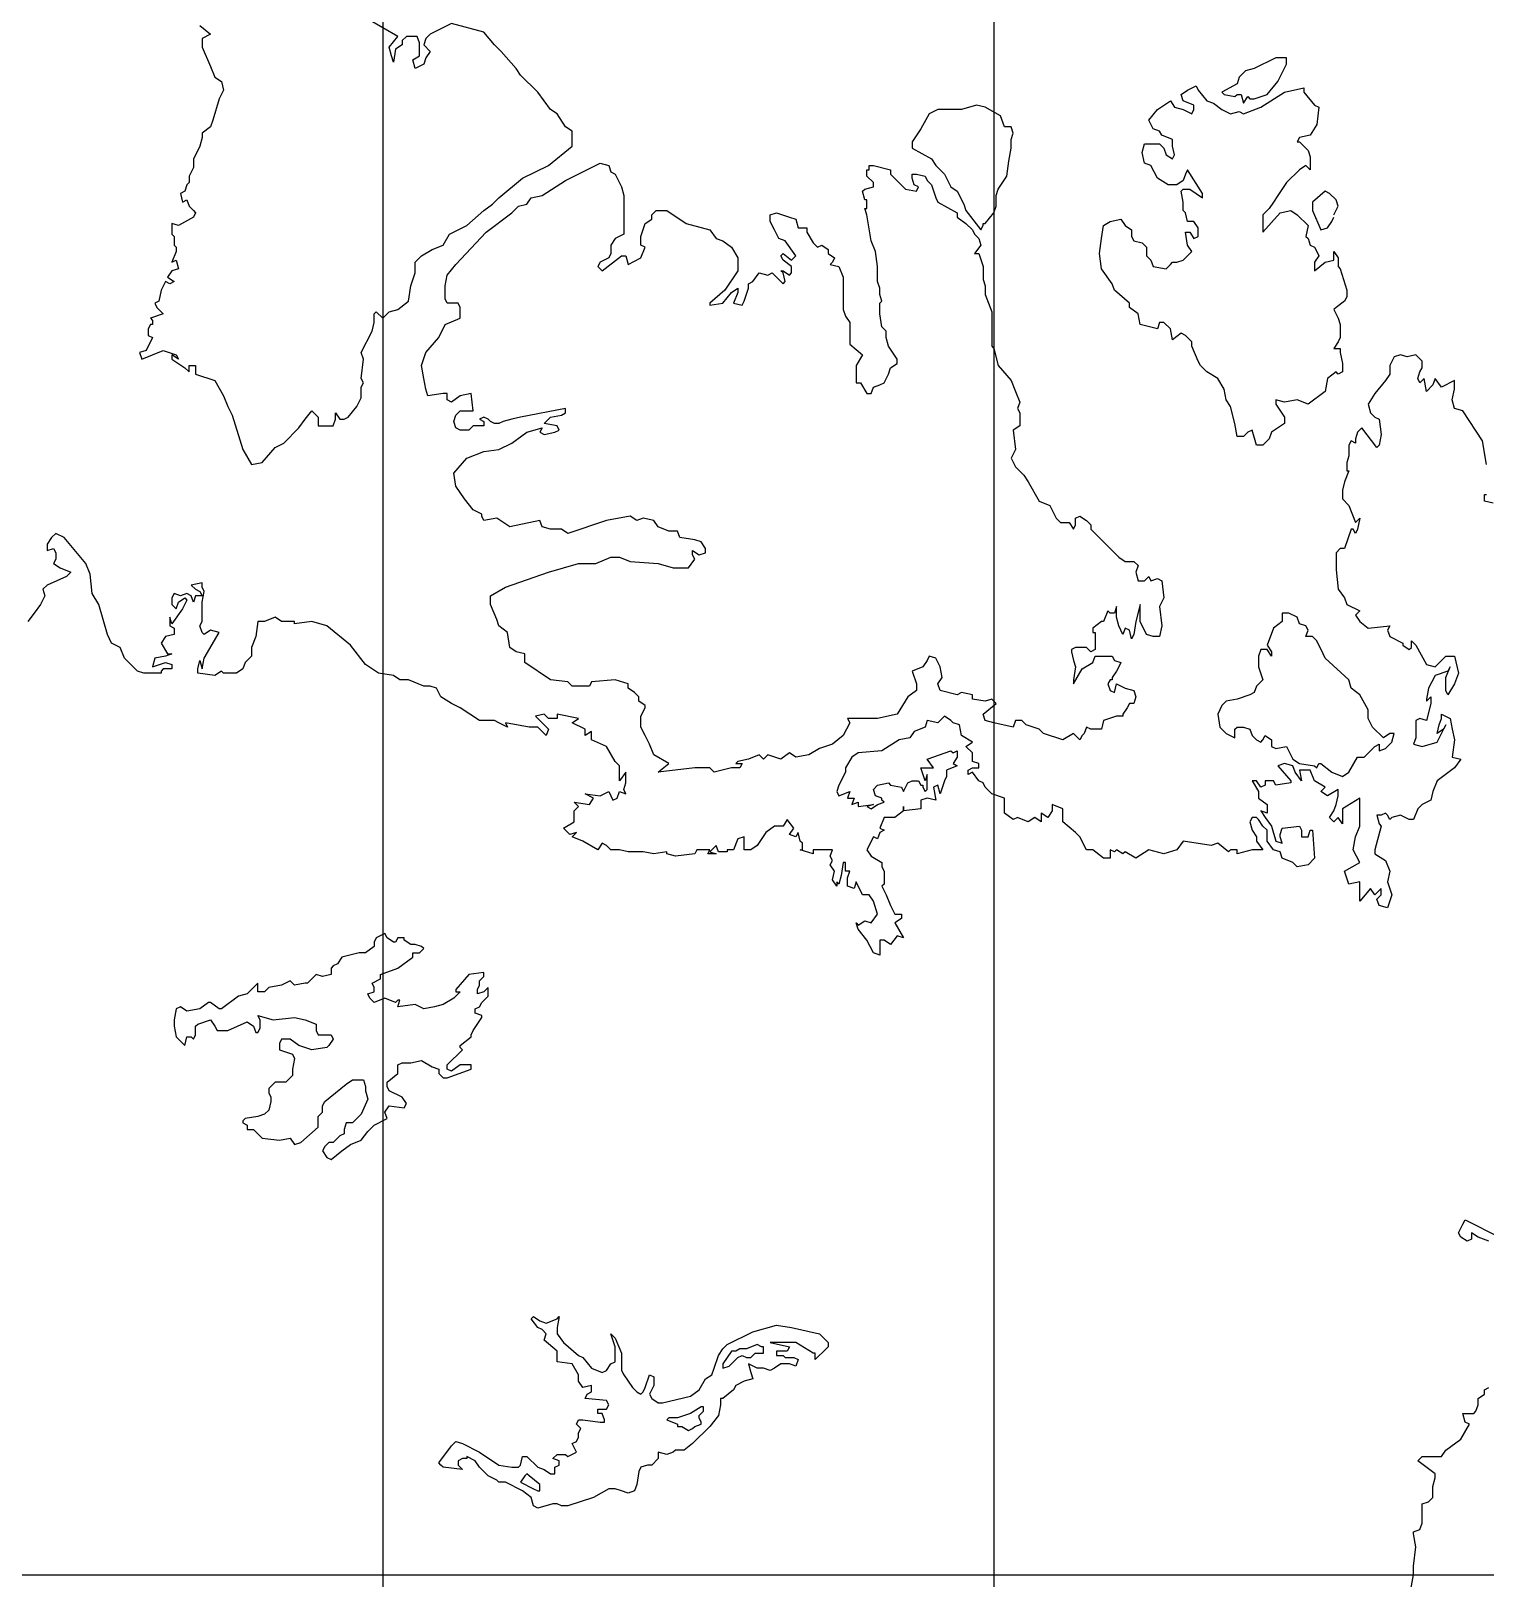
# Model space of a CAD drawing. Header units: millimetres. Extents: x 1844 to 27622, y 2629 to 17869.
# Drawn here: x 5821 to 8287, y 13203 to 15827 of the extents above; entities that cross this region are included whole.
import ezdxf

# ---------------------------------------------------------------- set-up
doc = ezdxf.new("R2010")
doc.units = ezdxf.units.MM
for name, color, linetype in [('COUNTRY', 212, 'Continuous'), ('MAJOR_LAKE', 5, 'Continuous'), ('网格线', 251, 'Continuous')]:
    doc.layers.add(name, color=color, linetype=linetype)

msp = doc.modelspace()

# ---------------------------------------------------------------- linework, layer by layer
at = {"layer": 'COUNTRY', "linetype": 'Continuous', "lineweight": -3}
for points in [[(6125.4, 15766.6), (6132.7, 15748.4), (6143.6, 15741.1), (6147.3, 15726.5), (6140, 15711.9), (6129, 15675.4), (6125.4, 15664.4), (6110.8, 15653.5), (6110.8, 15646.2), (6107.1, 15631.6), (6103.5, 15624.3), (6096.2, 15609.7), (6096.2, 15595.1), (6088.9, 15580.5), (6088.9, 15569.6), (6085.2, 15565.9), (6081.6, 15555), (6074.3, 15551.3), (6077.9, 15536.7), (6085.2, 15540.4), (6088.9, 15529.4), (6096.2, 15522.1), (6099.8, 15518.5), (6096.2, 15511.2), (6070.6, 15496.6), (6059.7, 15500.2), (6059.7, 15492.9), (6059.7, 15482), (6063.3, 15478.3), (6063.3, 15463.7), (6067, 15460.1), (6067, 15452.8), (6059.7, 15434.5), (6067, 15438.2), (6070.6, 15423.6), (6059.7, 15419.9), (6052.4, 15409), (6063.3, 15401.7), (6056, 15398), (6048.7, 15401.7), (6041.4, 15387.1), (6037.8, 15368.8), (6030.5, 15365.2), (6034.1, 15357.9), (6045.1, 15346.9), (6023.2, 15339.6), (6026.8, 15336), (6026.8, 15328.7), (6023.2, 15328.7), (6019.5, 15321.4), (6019.5, 15310.4), (6026.8, 15306.8), (6015.9, 15284.9), (6004.9, 15281.2), (6008.6, 15270.3), (6045.1, 15284.9), (6067, 15277.6), (6070.6, 15270.3), (6059.7, 15277.6), (6059.7, 15270.3), (6081.6, 15255.7), (6088.9, 15248.4), (6088.9, 15259.3), (6099.8, 15259.3), (6099.8, 15244.7), (6132.7, 15233.8), (6147.3, 15208.2), (6154.6, 15190), (6161.9, 15175.4), (6180.1, 15117), (6194.7, 15091.5), (6212.9, 15095.1), (6234.8, 15120.6), (6249.4, 15127.9), (6275, 15153.5), (6285.9, 15168.1), (6296.9, 15182.7), (6307.8, 15171.7), (6307.8, 15168.1), (6307.8, 15157.1), (6318.8, 15157.1), (6333.4, 15157.1), (6337, 15168.1), (6337, 15179), (6344.3, 15168.1), (6351.6, 15168.1), (6358.9, 15171.7), (6373.5, 15190), (6380.8, 15204.6), (6380.8, 15222.8), (6384.5, 15230.1), (6380.8, 15237.4), (6384.5, 15270.3), (6380.8, 15281.2), (6399.1, 15317.7), (6402.7, 15332.3), (6402.7, 15346.9), (6406.4, 15350.6), (6417.3, 15339.6), (6428.3, 15350.6), (6442.9, 15354.2), (6461.1, 15368.8), (6464.8, 15394.4), (6472.1, 15416.3), (6472.1, 15434.5), (6483, 15445.5), (6501.3, 15456.4), (6519.5, 15463.7), (6530.5, 15482), (6559.7, 15496.6), (6588.9, 15522.1), (6603.5, 15533.1), (6614.4, 15544), (6654.6, 15576.9), (6698.3, 15598.8), (6738.5, 15631.6), (6738.5, 15657.1), (6727.5, 15664.4), (6712.9, 15686.3), (6702, 15693.6), (6680.1, 15722.8), (6650.9, 15752), (6643.6, 15763), (6618.1, 15792.2), (6607.1, 15803.1), (6588.9, 15825), (6534.1, 15839.6), (6497.6, 15821.4), (6490.3, 15814.1), (6486.7, 15803.1), (6497.6, 15792.2), (6490.3, 15781.2), (6486.7, 15770.3), (6472.1, 15763), (6468.4, 15777.6), (6479.4, 15784.9), (6479.4, 15806.8), (6475.7, 15817.7), (6457.5, 15817.7), (6450.2, 15810.4), (6450.2, 15803.1), (6439.2, 15795.8), (6435.6, 15773.9), (6431.9, 15784.9), (6428.3, 15799.5), (6442.9, 15817.7), (6391.8, 15846.9)], [(6107.1, 15836), (6125.4, 15821.4), (6110.8, 15814.1), (6110.8, 15799.5), (6125.4, 15766.6)], [(7895.4, 15711.9), (7917.3, 15719.2), (7935.6, 15741.1), (7942.9, 15755.7), (7950.2, 15770.3), (7950.2, 15781.2), (7931.9, 15781.2), (7895.4, 15763), (7880.8, 15759.3), (7869.9, 15748.4), (7866.2, 15737.4), (7840.7, 15722.8), (7844.3, 15719.2), (7862.6, 15715.5), (7866.2, 15719.2), (7873.5, 15719.2), (7877.2, 15704.6), (7884.5, 15715.5), (7888.1, 15711.9), (7895.4, 15711.9)], [(7804.2, 15259.3), (7800.5, 15266.6), (7789.6, 15292.2), (7789.6, 15299.5), (7778.6, 15310.4), (7771.3, 15314.1), (7756.7, 15303.1), (7753.1, 15321.4), (7742.1, 15332.3), (7734.8, 15332.3), (7731.2, 15321.4), (7702, 15328.7), (7698.3, 15346.9), (7683.7, 15357.9), (7683.7, 15365.2), (7658.2, 15387.1), (7654.6, 15398), (7636.3, 15423.6), (7632.7, 15449.1), (7636.3, 15474.7), (7640, 15496.6), (7650.9, 15503.9), (7669.2, 15507.5), (7676.4, 15496.6), (7687.4, 15489.3), (7687.4, 15485.6), (7687.4, 15478.3), (7691, 15471), (7705.6, 15467.4), (7712.9, 15460.1), (7712.9, 15445.5), (7720.2, 15438.2), (7723.9, 15427.2), (7745.8, 15423.6), (7753.1, 15430.9), (7756.7, 15434.5), (7764, 15434.5), (7775, 15438.2), (7789.6, 15452.8), (7782.3, 15463.7), (7778.6, 15485.6), (7785.9, 15485.6), (7793.2, 15474.7), (7800.5, 15478.3), (7800.5, 15492.9), (7793.2, 15503.9), (7782.3, 15503.9), (7778.6, 15518.5), (7775, 15522.1), (7775, 15536.7), (7771.3, 15555), (7775, 15558.6), (7785.9, 15558.6), (7807.8, 15544), (7807.8, 15551.3), (7782.3, 15591.5), (7778.6, 15584.2), (7775, 15573.2), (7764, 15565.9), (7749.4, 15565.9), (7731.2, 15576.9), (7720.2, 15598.8), (7709.3, 15602.4), (7705.6, 15620.6), (7709.3, 15635.2), (7734.8, 15635.2), (7742.1, 15627.9), (7745.8, 15617), (7756.7, 15609.7), (7760.4, 15617), (7756.7, 15631.6), (7756.7, 15642.5), (7738.5, 15649.8), (7734.8, 15657.1), (7723.9, 15660.8), (7716.6, 15675.4), (7731.2, 15693.6), (7753.1, 15708.2), (7760.4, 15697.3), (7775, 15693.6), (7789.6, 15686.3), (7793.2, 15693.6), (7793.2, 15700.9), (7775, 15708.2), (7771.3, 15719.2), (7782.3, 15726.5), (7796.9, 15733.8), (7800.5, 15726.5), (7815.1, 15708.2), (7826.1, 15704.6), (7840.7, 15693.6), (7855.3, 15686.3), (7869.9, 15690), (7877.2, 15686.3), (7906.4, 15697.3), (7946.5, 15722.8), (7979.4, 15730.1), (7979.4, 15722.8), (7997.6, 15700.9), (8004.9, 15697.3), (8001.3, 15668.1), (7990.3, 15649.8), (7972.1, 15646.2), (7968.4, 15638.9), (7972.1, 15638.9), (7986.7, 15624.3), (7990.3, 15613.3), (7990.3, 15591.5), (7983, 15598.8), (7972.1, 15591.5), (7950.2, 15569.6), (7935.6, 15547.7), (7928.3, 15536.7), (7921, 15525.8), (7910, 15514.8), (7910, 15500.2), (7910, 15485.6), (7939.2, 15518.5), (7957.5, 15522.1), (7968.4, 15514.8), (7986.7, 15496.6), (7983, 15478.3), (7986.7, 15474.7), (7990.3, 15463.7), (7997.6, 15460.1), (8001.3, 15452.8), (8004.9, 15445.5), (7997.6, 15434.5), (7997.6, 15419.9), (8015.9, 15434.5), (8030.5, 15438.2), (8030.5, 15452.8), (8037.8, 15441.8), (8037.8, 15427.2), (8041.4, 15423.6), (8052.4, 15387.1), (8052.4, 15376.1), (8048.7, 15368.8), (8034.1, 15357.9), (8030.5, 15354.2), (8037.8, 15339.6), (8041.4, 15328.7), (8041.4, 15306.8), (8037.8, 15299.5), (8030.5, 15288.5), (8041.4, 15288.5), (8041.4, 15281.2), (8045.1, 15263), (8045.1, 15248.4), (8037.8, 15244.7), (8034.1, 15248.4), (8019.5, 15237.4), (8015.9, 15215.5), (7986.7, 15193.6), (7968.4, 15200.9), (7946.5, 15197.3), (7931.9, 15200.9), (7931.9, 15193.6), (7946.5, 15171.7), (7946.5, 15160.8), (7924.6, 15146.2), (7921, 15135.2), (7910, 15124.3), (7899.1, 15124.3), (7891.8, 15149.8), (7884.5, 15146.2), (7877.2, 15138.9), (7866.2, 15138.9), (7862.6, 15160.8), (7855.3, 15190), (7848, 15200.9), (7844.3, 15219.2), (7833.4, 15237.4), (7815.1, 15248.4), (7804.2, 15259.3)], [(7457.5, 15536.7), (7457.5, 15547.7), (7461.1, 15558.6), (7475.7, 15580.5), (7479.4, 15606), (7483, 15627.9), (7483, 15642.5), (7486.7, 15653.5), (7483, 15664.4), (7472.1, 15664.4), (7464.8, 15682.7), (7439.2, 15697.3), (7424.6, 15700.9), (7399.1, 15693.6), (7358.9, 15693.6), (7344.3, 15686.3), (7329.7, 15660.8), (7315.1, 15638.9), (7315.1, 15627.9), (7348, 15609.7), (7355.3, 15598.8), (7369.9, 15584.2), (7380.8, 15562.3), (7391.8, 15555), (7402.7, 15533.1), (7406.4, 15522.1), (7431.9, 15489.3), (7435.6, 15496.6), (7435.6, 15500.2), (7439.2, 15500.2), (7453.8, 15518.5), (7457.5, 15529.4), (7457.5, 15536.7)], [(6771.3, 14722.8), (6767.7, 14715.5), (6738.5, 14715.5), (6731.2, 14722.8), (6702, 14726.5), (6658.2, 14755.7), (6658.2, 14770.3), (6643.6, 14773.9), (6632.7, 14781.2), (6629, 14806.8), (6614.4, 14817.7), (6610.8, 14828.7), (6599.8, 14854.2), (6599.8, 14868.8), (6625.4, 14883.4), (6698.3, 14909), (6749.4, 14923.6), (6778.6, 14923.6), (6804.2, 14934.5), (6818.8, 14934.5), (6837, 14927.2), (6884.5, 14923.6), (6910, 14916.3), (6935.6, 14916.3), (6946.5, 14930.9), (6942.9, 14938.2), (6942.9, 14945.5), (6953.8, 14938.2), (6964.8, 14941.8), (6964.8, 14949.1), (6957.5, 14960.1), (6946.5, 14963.7), (6921, 14967.4), (6917.3, 14978.3), (6902.7, 14978.3), (6884.5, 14985.6), (6877.2, 14996.6), (6858.9, 15000.2), (6848, 14996.6), (6837, 15003.9), (6796.9, 14996.6), (6731.2, 14974.7), (6720.2, 14982), (6702, 14982), (6687.4, 14985.6), (6683.7, 14996.6), (6632.7, 14985.6), (6610.8, 15000.2), (6588.9, 14996.6), (6585.2, 15003.9), (6585.2, 15007.5), (6570.6, 15014.8), (6556, 15033.1), (6541.4, 15055), (6537.8, 15076.9), (6559.7, 15102.4), (6588.9, 15113.3), (6614.4, 15117), (6636.3, 15127.9), (6661.9, 15146.2), (6687.4, 15153.5), (6683.7, 15146.2), (6691, 15142.5), (6709.3, 15146.2), (6716.6, 15149.8), (6712.9, 15157.1), (6691, 15160.8), (6702, 15171.7), (6720.2, 15175.4), (6727.5, 15179), (6727.5, 15186.3), (6650.9, 15171.7), (6636.3, 15168.1), (6621.7, 15164.4), (6614.4, 15160.8), (6607.1, 15160.8), (6599.8, 15164.4), (6596.2, 15168.1), (6588.9, 15171.7), (6581.6, 15168.1), (6588.9, 15164.4), (6588.9, 15157.1), (6570.6, 15157.1), (6563.3, 15149.8), (6548.7, 15149.8), (6541.4, 15153.5), (6537.8, 15164.4), (6541.4, 15175.4), (6548.7, 15182.7), (6570.6, 15182.7), (6567, 15211.9), (6548.7, 15208.2), (6534.1, 15197.3), (6526.8, 15200.9), (6526.8, 15211.9), (6519.5, 15211.9), (6494, 15208.2), (6490.3, 15219.2), (6486.7, 15237.4), (6483, 15259.3), (6490.3, 15281.2), (6512.2, 15306.8), (6523.2, 15328.7), (6548.7, 15339.6), (6548.7, 15346.9), (6548.7, 15357.9), (6545.1, 15365.2), (6526.8, 15365.2), (6523.2, 15372.5), (6523.2, 15394.4), (6526.8, 15412.6), (6541.4, 15430.9), (6592.5, 15485.6), (6636.3, 15518.5), (6647.3, 15529.4), (6661.9, 15533.1), (6669.2, 15544), (6687.4, 15547.7), (6727.5, 15573.2), (6785.9, 15602.4), (6800.5, 15598.8), (6804.2, 15587.8), (6811.5, 15584.2), (6815.1, 15576.9), (6822.4, 15562.3), (6826.1, 15547.7), (6826.1, 15511.2), (6826.1, 15482), (6811.5, 15474.7), (6804.2, 15463.7), (6804.2, 15456.4), (6804.2, 15449.1), (6800.5, 15441.8), (6785.9, 15434.5), (6782.3, 15427.2), (6789.6, 15419.9), (6822.4, 15445.5), (6829.7, 15445.5), (6833.4, 15430.9), (6855.3, 15441.8), (6862.6, 15460.1), (6855.3, 15463.7), (6855.3, 15478.3), (6862.6, 15500.2), (6873.5, 15507.5), (6873.5, 15514.8), (6880.8, 15522.1), (6899.1, 15522.1), (6931.9, 15500.2), (6972.1, 15489.3), (6983, 15474.7), (6994, 15471), (7008.6, 15460.1), (7019.5, 15441.8), (7019.5, 15419.9), (6997.6, 15387.1), (6972.1, 15365.2), (6972.1, 15361.5), (6994, 15365.2), (7008.6, 15383.4), (7019.5, 15390.7), (7019.5, 15383.4), (7012.2, 15365.2), (7026.8, 15361.5), (7030.5, 15368.8), (7037.8, 15390.7), (7037.8, 15398), (7045.1, 15401.7), (7056, 15416.3), (7070.6, 15412.6), (7077.9, 15416.3), (7096.2, 15398), (7099.8, 15401.7), (7096.2, 15416.3), (7092.5, 15419.9), (7096.2, 15419.9), (7107.1, 15412.6), (7110.8, 15416.3), (7110.8, 15427.2), (7096.2, 15438.2), (7092.5, 15445.5), (7096.2, 15449.1), (7110.8, 15438.2), (7118.1, 15445.5), (7099.8, 15471), (7088.9, 15474.7), (7081.6, 15489.3), (7074.3, 15503.9), (7074.3, 15514.8), (7085.2, 15518.5), (7107.1, 15511.2), (7118.1, 15507.5), (7121.7, 15492.9), (7136.3, 15492.9), (7136.3, 15485.6), (7147.3, 15467.4), (7154.6, 15460.1), (7161.9, 15463.7), (7172.8, 15456.4), (7172.8, 15449.1), (7183.7, 15441.8), (7180.1, 15434.5), (7176.4, 15430.9), (7191, 15427.2), (7198.3, 15409), (7198.3, 15368.8), (7198.3, 15354.2), (7202, 15343.3), (7209.3, 15332.3), (7209.3, 15295.8), (7231.2, 15277.6), (7220.2, 15259.3), (7220.2, 15230.1), (7227.5, 15230.1), (7238.5, 15211.9), (7245.8, 15211.9), (7249.4, 15222.8), (7260.4, 15226.5), (7267.7, 15230.1), (7275, 15244.7), (7278.6, 15255.7), (7289.6, 15263), (7289.6, 15270.3), (7275, 15292.2), (7271.3, 15306.8), (7271.3, 15317.7), (7264, 15325), (7260.4, 15346.9), (7260.4, 15365.2), (7264, 15368.8), (7260.4, 15379.8), (7260.4, 15390.7), (7256.7, 15401.7), (7256.7, 15427.2), (7253.1, 15452.8), (7245.8, 15471), (7238.5, 15514.8), (7234.8, 15525.8), (7238.5, 15525.8), (7238.5, 15540.4), (7234.8, 15540.4), (7231.2, 15555), (7234.8, 15558.6), (7249.4, 15562.3), (7249.4, 15569.6), (7238.5, 15580.5), (7238.5, 15591.5), (7242.1, 15591.5), (7242.1, 15598.8), (7249.4, 15598.8), (7278.6, 15591.5), (7278.6, 15584.2), (7304.2, 15558.6), (7322.4, 15555), (7322.4, 15555), (7326.1, 15562.3), (7318.8, 15565.9), (7315.1, 15576.9), (7315.1, 15584.2), (7322.4, 15584.2), (7337, 15580.5), (7340.7, 15573.2), (7348, 15565.9), (7355.3, 15544), (7358.9, 15536.7), (7391.8, 15518.5), (7391.8, 15511.2), (7406.4, 15500.2), (7417.3, 15489.3), (7421, 15482), (7428.3, 15474.7), (7431.9, 15463.7), (7421, 15449.1), (7428.3, 15449.1), (7435.6, 15427.2), (7435.6, 15412.6), (7435.6, 15405.3), (7439.2, 15394.4), (7439.2, 15379.8), (7450.2, 15350.6), (7450.2, 15292.2), (7453.8, 15288.5), (7461.1, 15259.3), (7483, 15233.8), (7490.3, 15215.5), (7497.6, 15197.3), (7494, 15186.3), (7497.6, 15179), (7497.6, 15157.1), (7497.6, 15157.1), (7486.7, 15149.8), (7490.3, 15117), (7483, 15102.4), (7490.3, 15087.8), (7504.9, 15073.2), (7512.2, 15062.3), (7530.5, 15029.4), (7548.7, 15022.1), (7559.7, 15000.2), (7567, 14992.9), (7581.6, 14992.9), (7588.9, 14982), (7592.5, 14989.3), (7592.5, 15000.2), (7599.8, 15003.9), (7610.8, 14996.6), (7618.1, 14989.3), (7618.1, 14982), (7665.5, 14934.5), (7676.4, 14927.2), (7691, 14927.2), (7698.3, 14919.9), (7694.7, 14909), (7698.3, 14894.4), (7709.3, 14894.4), (7716.6, 14901.7), (7720.2, 14894.4), (7731.2, 14898), (7738.5, 14894.4), (7742.1, 14865.2), (7734.8, 14850.6), (7738.5, 14817.7), (7734.8, 14799.5), (7723.9, 14799.5), (7712.9, 14803.1), (7702, 14825), (7702, 14854.2), (7694.7, 14825), (7691, 14803.1), (7687.4, 14795.8), (7683.7, 14810.4), (7676.4, 14814.1), (7672.8, 14803.1), (7665.5, 14817.7), (7661.9, 14832.3), (7661.9, 14850.6), (7658.2, 14839.6), (7650.9, 14839.6), (7647.3, 14843.3), (7640, 14825), (7636.3, 14825), (7621.7, 14814.1), (7621.7, 14806.8), (7625.4, 14806.8), (7625.4, 14777.6), (7618.1, 14773.9), (7610.8, 14781.2), (7592.5, 14781.2), (7585.2, 14777.6), (7585.2, 14773.9), (7588.9, 14759.3), (7592.5, 14748.4), (7588.9, 14726.5), (7588.9, 14719.2), (7603.5, 14744.7), (7621.7, 14755.7), (7625.4, 14766.6), (7654.6, 14766.6), (7658.2, 14759.3), (7669.2, 14755.7), (7665.5, 14748.4), (7661.9, 14741.1), (7654.6, 14730.1), (7654.6, 14726.5), (7650.9, 14726.5), (7647.3, 14719.2), (7650.9, 14708.2), (7658.2, 14704.6), (7661.9, 14719.2), (7676.4, 14711.9), (7691, 14708.2), (7694.7, 14697.3), (7691, 14686.3), (7683.7, 14686.3), (7683.7, 14686.3), (7680.1, 14679), (7672.8, 14668.1), (7672.8, 14664.4), (7661.9, 14664.4), (7640, 14657.1), (7636.3, 14642.5), (7618.1, 14642.5), (7610.8, 14646.2), (7607.1, 14635.2), (7603.5, 14631.6), (7599.8, 14624.3), (7588.9, 14635.2), (7570.6, 14624.3), (7537.8, 14635.2), (7530.5, 14642.5), (7508.6, 14649.8), (7501.3, 14657.1), (7490.3, 14657.1), (7486.7, 14646.2), (7453.8, 14653.5), (7439.2, 14657.1), (7435.6, 14668.1), (7457.5, 14686.3), (7450.2, 14693.6), (7439.2, 14690), (7417.3, 14693.6), (7417.3, 14700.9), (7399.1, 14704.6), (7391.8, 14700.9), (7362.6, 14708.2), (7358.9, 14719.2), (7366.2, 14730.1), (7362.6, 14748.4), (7355.3, 14763), (7344.3, 14766.6), (7340.7, 14759.3), (7333.4, 14748.4), (7315.1, 14741.1), (7322.4, 14719.2), (7322.4, 14708.2), (7307.8, 14697.3), (7289.6, 14668.1), (7256.7, 14660.8), (7205.6, 14660.8), (7209.3, 14653.5), (7198.3, 14631.6), (7180.1, 14617), (7158.2, 14609.7), (7140, 14598.8), (7118.1, 14595.1), (7107.1, 14602.4), (7092.5, 14591.5), (7070.6, 14598.8), (7063.3, 14591.5), (7056, 14598.8), (7037.8, 14591.5), (7019.5, 14587.8), (7015.9, 14584.2), (7026.8, 14584.2), (7023.2, 14576.9), (7008.6, 14576.9), (6979.4, 14569.6), (6972.1, 14576.9), (6946.5, 14576.9), (6884.5, 14569.6), (6888.1, 14573.2), (6902.7, 14584.2), (6877.2, 14598.8), (6869.9, 14617), (6862.6, 14631.6), (6855.3, 14646.2), (6855.3, 14664.4), (6862.6, 14679), (6862.6, 14682.7), (6851.6, 14690), (6851.6, 14697.3), (6844.3, 14704.6), (6833.4, 14711.9), (6833.4, 14719.2), (6811.5, 14726.5), (6771.3, 14722.8)], [(8030.5, 15514.8), (8037.8, 15529.4), (8034.1, 15540.4), (8023.2, 15551.3), (8015.9, 15555), (7994, 15536.7), (7994, 15522.1), (8008.6, 15489.3), (8019.5, 15492.9), (8026.8, 15503.9), (8030.5, 15511.2)], [(8289.6, 15091.5), (8282.3, 15131.6), (8249.4, 15182.7), (8234.8, 15186.3), (8231.2, 15200.9), (8234.8, 15219.2), (8234.8, 15233.8), (8212.9, 15222.8), (8202, 15237.4), (8198.3, 15226.5), (8187.4, 15215.5), (8183.7, 15237.4), (8176.4, 15230.1), (8172.8, 15237.4), (8176.4, 15248.4), (8180.1, 15255.7), (8180.1, 15266.6), (8169.2, 15277.6), (8154.6, 15273.9), (8143.6, 15277.6), (8132.7, 15273.9), (8125.4, 15259.3), (8125.4, 15244.7), (8118.1, 15233.8), (8099.8, 15211.9), (8088.9, 15193.6), (8092.5, 15179), (8099.8, 15171.7), (8107.1, 15168.1), (8110.8, 15142.5), (8107.1, 15124.3), (8103.5, 15120.6), (8077.9, 15153.5), (8070.6, 15146.2), (8067, 15135.2), (8067, 15127.9), (8059.7, 15131.6), (8056, 15124.3), (8056, 15106), (8052.4, 15095.1), (8052.4, 15080.5), (8056, 15080.5), (8048.7, 15062.3), (8045.1, 15047.7), (8045.1, 15033.1), (8056, 15022.1), (8067, 14992.9), (8074.3, 15000.2), (8070.6, 14982), (8067, 14974.7), (8063.3, 14982), (8059.7, 14982), (8048.7, 14949.1), (8041.4, 14949.1)], [(8300.5, 15025.8), (8285.9, 15029.4), (8285.9, 15040.4), (8289.6, 15040.4)], [(8041.4, 14949.1), (8034.1, 14941.8), (8034.1, 14930.9), (8034.1, 14912.6), (8037.8, 14879.8), (8048.7, 14865.2), (8052.4, 14854.2), (8074.3, 14843.3), (8067, 14836), (8074.3, 14825), (8088.9, 14814.1), (8125.4, 14817.7), (8121.7, 14810.4), (8125.4, 14799.5), (8147.3, 14788.5), (8147.3, 14784.9), (8158.2, 14777.6), (8161.9, 14781.2), (8161.9, 14792.2), (8169.2, 14784.9), (8187.4, 14752), (8202, 14748.4), (8220.2, 14766.6), (8234.8, 14766.6), (8242.1, 14737.4), (8234.8, 14719.2), (8223.9, 14700.9), (8220.2, 14708.2), (8220.2, 14730.1), (8227.5, 14748.4), (8223.9, 14741.1), (8202, 14733.8), (8191, 14711.9), (8187.4, 14693.6), (8187.4, 14690), (8194.7, 14697.3), (8194.7, 14686.3), (8187.4, 14657.1), (8176.4, 14660.8), (8169.2, 14657.1), (8169.2, 14627.9), (8165.5, 14617), (8180.1, 14613.3), (8205.6, 14620.6), (8220.2, 14649.8), (8216.6, 14642.5), (8205.6, 14635.2), (8209.3, 14649.8), (8212.9, 14660.8), (8212.9, 14668.1), (8227.5, 14660.8), (8231.2, 14642.5), (8234.8, 14624.3), (8231.2, 14595.1), (8245.8, 14591.5), (8234.8, 14576.9), (8205.6, 14555), (8198.3, 14536.7), (8194.7, 14522.1), (8180.1, 14514.8), (8172.8, 14507.5), (8165.5, 14489.3), (8158.2, 14489.3), (8143.6, 14496.6), (8129, 14492.9), (8125.4, 14489.3), (8121.7, 14496.6), (8118.1, 14500.2), (8110.8, 14496.6), (8103.5, 14496.6), (8107.1, 14482), (8110.8, 14478.3), (8099.8, 14438.2), (8099.8, 14430.9), (8118.1, 14419.9), (8125.4, 14401.7), (8121.7, 14383.4), (8129, 14361.5), (8121.7, 14339.6), (8107.1, 14343.3), (8103.5, 14354.2), (8110.8, 14361.5), (8110.8, 14372.5), (8099.8, 14361.5), (8092.5, 14372.5), (8074.3, 14350.6), (8074.3, 14383.4), (8056, 14379.8), (8048.7, 14401.7), (8074.3, 14416.3), (8063.3, 14438.2), (8067, 14460.1), (8074.3, 14478.3), (8074.3, 14500.2), (8074.3, 14514.8), (8074.3, 14525.8), (8074.3, 14525.8), (8045.1, 14507.5), (8045.1, 14482), (8037.8, 14492.9), (8030.5, 14485.6), (8023.2, 14492.9), (8030.5, 14503.9), (8034.1, 14514.8), (8037.8, 14529.4), (8037.8, 14540.4), (8019.5, 14529.4), (8008.6, 14536.7), (8015.9, 14544), (7997.6, 14555), (7990.3, 14573.2), (7972.1, 14573.2), (7975.7, 14555), (7964.8, 14569.6), (7961.1, 14580.5), (7946.5, 14584.2), (7935.6, 14580.5), (7957.5, 14555), (7957.5, 14551.3), (7931.9, 14547.7), (7928.3, 14555), (7913.7, 14555), (7913.7, 14547.7), (7906.4, 14544), (7899.1, 14555), (7891.8, 14555), (7902.7, 14536.7), (7902.7, 14525.8), (7917.3, 14514.8), (7917.3, 14500.2), (7906.4, 14503.9), (7913.7, 14492.9), (7924.6, 14478.3), (7931.9, 14452.8), (7942.9, 14449.1), (7939.2, 14460.1), (7939.2, 14463.7), (7942.9, 14474.7), (7972.1, 14478.3), (7975.7, 14471), (7975.7, 14460.1), (7986.7, 14460.1), (7990.3, 14471), (7994, 14471), (7997.6, 14423.6), (7986.7, 14412.6), (7968.4, 14409), (7961.1, 14416.3), (7942.9, 14423.6), (7939.2, 14434.5), (7928.3, 14438.2), (7917.3, 14452.8), (7917.3, 14471), (7910, 14478.3), (7902.7, 14489.3), (7899.1, 14492.9), (7891.8, 14492.9), (7888.1, 14485.6), (7891.8, 14471), (7899.1, 14460.1), (7899.1, 14452.8), (7910, 14438.2), (7891.8, 14438.2), (7866.2, 14430.9), (7866.2, 14438.2), (7855.3, 14438.2), (7851.6, 14434.5), (7833.4, 14449.1), (7822.4, 14445.5), (7775, 14452.8), (7764, 14438.2), (7742.1, 14430.9), (7716.6, 14438.2), (7694.7, 14423.6), (7676.4, 14434.5), (7672.8, 14430.9), (7661.9, 14438.2), (7658.2, 14434.5), (7650.9, 14438.2), (7650.9, 14423.6), (7640, 14423.6), (7621.7, 14438.2), (7610.8, 14438.2), (7599.8, 14460.1), (7592.5, 14467.4), (7570.6, 14485.6), (7570.6, 14507.5), (7552.4, 14514.8), (7552.4, 14503.9), (7545.1, 14492.9), (7534.1, 14500.2), (7534.1, 14485.6), (7523.2, 14492.9), (7512.2, 14485.6), (7494, 14492.9), (7486.7, 14489.3), (7472.1, 14500.2), (7472.1, 14511.2), (7472.1, 14522.1), (7472.1, 14525.8), (7450.2, 14533.1), (7439.2, 14544), (7435.6, 14551.3), (7428.3, 14555), (7417.3, 14569.6), (7410, 14565.9), (7410, 14573.2), (7417.3, 14576.9), (7428.3, 14576.9), (7428.3, 14584.2), (7417.3, 14587.8), (7417.3, 14602.4), (7406.4, 14613.3), (7417.3, 14620.6), (7399.1, 14631.6), (7395.4, 14649.8), (7384.5, 14653.5), (7380.8, 14657.1), (7369.9, 14664.4), (7358.9, 14653.5), (7340.7, 14657.1), (7337, 14646.2), (7318.8, 14638.9), (7311.5, 14627.9), (7293.2, 14624.3), (7264, 14606), (7223.9, 14602.4), (7212.9, 14595.1), (7202, 14576.9), (7202, 14569.6), (7191, 14547.7), (7187.4, 14536.7), (7191, 14529.4), (7209.3, 14536.7), (7205.6, 14525.8), (7216.6, 14525.8), (7212.9, 14514.8), (7223.9, 14518.5), (7223.9, 14511.2), (7249.4, 14514.8), (7238.5, 14511.2), (7245.8, 14507.5), (7256.7, 14514.8), (7267.7, 14518.5), (7264, 14522.1), (7264, 14525.8), (7253.1, 14529.4), (7249.4, 14540.4), (7256.7, 14547.7), (7275, 14551.3), (7278.6, 14547.7), (7296.9, 14544), (7300.5, 14536.7), (7307.8, 14551.3), (7315.1, 14555), (7326.1, 14555), (7329.7, 14547.7), (7333.4, 14547.7), (7333.4, 14544), (7337, 14536.7), (7340.7, 14540.4), (7340.7, 14565.9), (7337, 14555), (7329.7, 14576.9), (7351.6, 14576.9), (7340.7, 14591.5), (7380.8, 14606), (7384.5, 14602.4), (7391.8, 14606), (7391.8, 14595.1), (7384.5, 14584.2), (7391.8, 14580.5), (7373.5, 14573.2), (7373.5, 14562.3), (7369.9, 14555), (7362.6, 14533.1), (7358.9, 14547.7), (7351.6, 14544), (7355.3, 14522.1), (7340.7, 14525.8), (7329.7, 14522.1), (7329.7, 14507.5), (7300.5, 14503.9), (7300.5, 14511.2), (7300.5, 14503.9), (7285.9, 14492.9), (7267.7, 14492.9), (7260.4, 14474.7), (7267.7, 14471), (7260.4, 14467.4), (7256.7, 14456.4), (7249.4, 14460.1), (7238.5, 14438.2), (7245.8, 14427.2), (7264, 14416.3), (7264, 14409), (7267.7, 14401.7), (7267.7, 14379.8), (7264, 14376.1), (7271.3, 14361.5), (7278.6, 14343.3), (7285.9, 14328.7), (7296.9, 14328.7), (7296.9, 14321.4), (7285.9, 14314.1), (7300.5, 14288.5), (7289.6, 14292.2), (7278.6, 14277.6), (7267.7, 14284.9), (7260.4, 14284.9), (7260.4, 14259.3), (7249.4, 14263), (7238.5, 14284.9), (7223.9, 14303.1), (7220.2, 14314.1), (7223.9, 14310.4), (7234.8, 14317.7), (7245.8, 14314.1), (7256.7, 14328.7), (7249.4, 14350.6), (7242.1, 14361.5), (7231.2, 14361.5), (7220.2, 14383.4), (7216.6, 14372.5), (7205.6, 14376.1), (7205.6, 14390.7), (7209.3, 14401.7), (7202, 14401.7), (7202, 14416.3), (7198.3, 14416.3), (7194.7, 14394.4), (7191, 14379.8), (7187.4, 14383.4), (7187.4, 14376.1), (7180.1, 14387.1), (7183.7, 14401.7), (7176.4, 14412.6), (7180.1, 14419.9), (7176.4, 14427.2), (7180.1, 14438.2), (7147.3, 14438.2), (7147.3, 14430.9), (7125.4, 14438.2), (7129, 14438.2), (7129, 14449.1), (7125.4, 14452.8), (7121.7, 14467.4), (7118.1, 14460.1), (7107.1, 14463.7), (7114.4, 14474.7), (7103.5, 14489.3), (7096.2, 14478.3), (7081.6, 14478.3), (7067, 14467.4), (7052.4, 14445.5), (7041.4, 14438.2), (7030.5, 14438.2), (7030.5, 14460.1), (7019.5, 14456.4), (7012.2, 14438.2), (7001.3, 14438.2), (7001.3, 14434.5), (6986.7, 14434.5), (6983, 14445.5), (6972.1, 14434.5), (6983, 14430.9), (6968.4, 14430.9), (6972.1, 14438.2), (6950.2, 14438.2), (6946.5, 14430.9), (6913.7, 14427.2), (6899.1, 14430.9), (6899.1, 14434.5), (6877.2, 14430.9), (6858.9, 14434.5), (6833.4, 14434.5), (6818.8, 14438.2), (6804.2, 14438.2), (6796.9, 14445.5), (6789.6, 14449.1), (6782.3, 14438.2), (6756.7, 14452.8), (6738.5, 14460.1), (6745.8, 14467.4), (6734.8, 14463.7), (6731.2, 14467.4), (6723.9, 14474.7), (6742.1, 14485.6), (6742.1, 14503.9), (6749.4, 14511.2), (6742.1, 14518.5), (6767.7, 14514.8), (6775, 14525.8), (6760.4, 14533.1), (6785.9, 14529.4), (6800.5, 14536.7), (6807.8, 14522.1), (6815.1, 14525.8), (6818.8, 14536.7), (6829.7, 14533.1), (6826.1, 14540.4), (6829.7, 14551.3), (6829.7, 14569.6), (6818.8, 14555), (6818.8, 14580.5), (6811.5, 14587.8), (6796.9, 14613.3), (6771.3, 14624.3), (6771.3, 14638.9), (6760.4, 14631.6), (6760.4, 14642.5), (6738.5, 14653.5), (6749.4, 14660.8), (6712.9, 14668.1), (6712.9, 14660.8), (6698.3, 14660.8), (6691, 14668.1), (6676.4, 14664.4), (6698.3, 14642.5), (6694.7, 14631.6), (6680.1, 14646.2), (6665.5, 14646.2), (6625.4, 14653.5), (6629, 14646.2), (6614.4, 14653.5), (6607.1, 14657.1), (6581.6, 14657.1), (6548.7, 14679), (6534.1, 14686.3), (6515.9, 14697.3), (6508.6, 14711.9), (6497.6, 14715.5), (6486.7, 14715.5), (6461.1, 14726.5), (6446.5, 14726.5), (6435.6, 14733.8), (6410, 14737.4), (6388.1, 14752), (6362.6, 14784.9), (6322.4, 14817.7), (6296.9, 14825), (6267.7, 14821.4), (6267.7, 14825), (6256.7, 14825), (6245.8, 14825), (6234.8, 14832.3), (6216.6, 14825), (6205.6, 14825), (6202, 14799.5), (6194.7, 14781.2), (6194.7, 14766.6), (6183.7, 14755.7), (6180.1, 14744.7), (6169.2, 14737.4), (6147.3, 14737.4), (6143.6, 14741.1), (6132.7, 14733.8), (6103.5, 14737.4), (6103.5, 14744.7), (6107.1, 14759.3), (6110.8, 14744.7), (6114.4, 14763), (6140, 14806.8), (6125.4, 14810.4), (6114.4, 14803.1), (6110.8, 14806.8), (6107.1, 14817.7), (6110.8, 14825), (6110.8, 14857.9), (6114.4, 14876.1), (6110.8, 14883.4), (6110.8, 14890.7), (6092.5, 14887.1), (6099.8, 14879.8), (6107.1, 14876.1), (6110.8, 14868.8), (6099.8, 14868.8), (6096.2, 14857.9), (6092.5, 14868.8), (6085.2, 14872.5), (6074.3, 14868.8), (6063.3, 14872.5), (6059.7, 14865.2), (6059.7, 14854.2), (6067, 14846.9), (6070.6, 14857.9), (6081.6, 14865.2), (6085.2, 14861.5), (6077.9, 14846.9), (6059.7, 14821.4), (6056, 14832.3), (6056, 14817.7), (6063.3, 14814.1), (6063.3, 14803.1), (6048.7, 14799.5), (6041.4, 14788.5), (6052.4, 14770.3), (6059.7, 14770.3), (6048.7, 14766.6), (6030.5, 14763), (6026.8, 14748.4), (6048.7, 14755.7), (6059.7, 14752), (6059.7, 14744.7), (6045.1, 14744.7), (6041.4, 14741.1), (6041.4, 14737.4), (6012.2, 14737.4), (6001.3, 14741.1), (5979.4, 14763), (5979.4, 14763), (5972.1, 14781.2), (5957.5, 14788.5), (5950.2, 14803.1), (5935.6, 14854.2), (5924.6, 14872.5), (5921, 14905.3), (5913.7, 14923.6), (5877.2, 14967.4), (5862.6, 14974.7), (5855.3, 14967.4), (5848, 14956.4), (5848, 14945.5), (5858.9, 14949.1), (5862.6, 14941.8), (5862.6, 14930.9), (5858.9, 14923.6), (5869.9, 14916.3), (5888.1, 14909), (5880.8, 14901.7), (5848, 14887.1), (5840.7, 14879.8), (5844.3, 14868.8), (5837, 14854.2), (5826.1, 14839.6), (5815.1, 14825)], [(8012.2, 14770.3), (8001.3, 14792.2), (7994, 14799.5), (7983, 14799.5), (7986.7, 14810.4), (7983, 14817.7), (7972.1, 14821.4), (7968.4, 14832.3), (7953.8, 14839.6), (7942.9, 14839.6), (7942.9, 14825), (7928.3, 14814.1), (7917.3, 14784.9), (7924.6, 14773.9), (7924.6, 14766.6), (7917.3, 14777.6), (7906.4, 14777.6), (7902.7, 14766.6), (7902.7, 14763), (7902.7, 14748.4), (7910, 14726.5), (7899.1, 14715.5), (7895.4, 14704.6), (7888.1, 14700.9), (7866.2, 14693.6), (7848, 14690), (7840.7, 14682.7), (7833.4, 14668.1), (7837, 14646.2), (7848, 14635.2), (7862.6, 14627.9), (7862.6, 14642.5), (7866.2, 14646.2), (7877.2, 14646.2), (7888.1, 14642.5), (7891.8, 14631.6), (7899.1, 14624.3), (7906.4, 14620.6), (7910, 14624.3), (7913.7, 14631.6), (7924.6, 14624.3), (7924.6, 14613.3), (7931.9, 14609.7), (7950.2, 14613.3), (7961.1, 14591.5), (7972.1, 14584.2), (7997.6, 14580.5), (8001.3, 14576.9), (8004.9, 14584.2), (8008.6, 14584.2), (8026.8, 14569.6), (8045.1, 14562.3), (8056, 14569.6), (8070.6, 14595.1), (8081.6, 14595.1), (8099.8, 14613.3), (8107.1, 14617), (8107.1, 14606), (8118.1, 14609.7), (8129, 14620.6), (8132.7, 14635.2), (8125.4, 14635.2), (8114.4, 14627.9), (8096.2, 14646.2), (8088.9, 14660.8), (8088.9, 14675.4), (8074.3, 14700.9), (8059.7, 14711.9), (8056, 14726.5), (8015.9, 14763), (8012.2, 14770.3)], [(8293.2, 13773.9), (8275, 13781.2), (8264, 13788.5), (8264, 13781.2), (8264, 13777.6), (8256.7, 13773.9), (8245.8, 13781.2), (8242.1, 13788.5), (8249.4, 13803.1), (8253.1, 13810.4), (8311.5, 13781.2)], [(8158.2, 13168.1), (8165.5, 13208.2), (8165.5, 13222.8), (8169.2, 13255.7), (8165.5, 13277.6), (8165.5, 13281.2), (8176.4, 13284.9), (8180.1, 13295.8), (8180.1, 13328.7), (8191, 13332.3), (8198.3, 13339.6), (8198.3, 13357.9), (8202, 13372.5), (8202, 13379.8), (8172.8, 13401.7), (8180.1, 13409), (8212.9, 13409), (8220.2, 13419.9), (8245.8, 13438.2), (8260.4, 13463.7), (8253.1, 13467.4), (8249.4, 13482), (8267.7, 13482), (8271.3, 13485.6), (8275, 13496.6), (8275, 13507.5), (8285.9, 13514.8), (8285.9, 13522.1), (8293.2, 13525.8)]]:
    msp.add_lwpolyline(points, dxfattribs=at)
at = {"layer": 'MAJOR_LAKE', "linetype": 'Continuous', "lineweight": -3}
for points in [[(6421, 14295.8), (6406.4, 14288.5), (6402.7, 14281.2), (6402.7, 14273.9), (6388.1, 14263), (6377.2, 14263), (6348, 14255.7), (6340.7, 14244.7), (6333.4, 14241.1), (6329.7, 14237.4), (6329.7, 14226.5), (6315.1, 14222.8), (6304.2, 14226.5), (6289.6, 14211.9), (6285.9, 14211.9), (6267.7, 14208.2), (6260.4, 14215.5), (6245.8, 14208.2), (6223.9, 14204.6), (6216.6, 14197.3), (6212.9, 14197.3), (6205.6, 14197.3), (6205.6, 14208.2), (6205.6, 14211.9), (6187.4, 14193.6), (6172.8, 14190), (6143.6, 14168.1), (6140, 14168.1), (6125.4, 14179), (6121.7, 14179), (6107.1, 14168.1), (6085.2, 14164.4), (6074.3, 14171.7), (6067, 14168.1), (6063.3, 14149.8), (6063.3, 14138.9), (6067, 14120.6), (6081.6, 14106), (6085.2, 14120.6), (6092.5, 14120.6), (6096.2, 14117), (6099.8, 14124.3), (6099.8, 14138.9), (6103.5, 14142.5), (6125.4, 14149.8), (6132.7, 14138.9), (6136.3, 14131.6), (6154.6, 14131.6), (6187.4, 14146.2), (6198.3, 14138.9), (6202, 14127.9), (6205.6, 14127.9), (6209.3, 14135.2), (6209.3, 14149.8), (6205.6, 14157.1), (6231.2, 14149.8), (6267.7, 14153.5), (6285.9, 14149.8), (6304.2, 14142.5), (6304.2, 14131.6), (6307.8, 14124.3), (6329.7, 14124.3), (6333.4, 14117), (6326.1, 14106), (6322.4, 14102.4), (6296.9, 14098.8), (6275, 14106), (6260.4, 14117), (6245.8, 14117), (6242.1, 14109.7), (6242.1, 14098.8), (6264, 14091.5), (6267.7, 14084.2), (6264, 14065.9), (6264, 14055), (6253.1, 14044), (6234.8, 14044), (6223.9, 14033.1), (6223.9, 14025.8), (6227.5, 14018.5), (6227.5, 14011.2), (6223.9, 13996.6), (6216.6, 13989.3), (6205.6, 13985.6), (6183.7, 13982), (6180.1, 13978.3), (6180.1, 13974.7), (6187.4, 13971), (6187.4, 13963.7), (6198.3, 13963.7), (6212.9, 13949.1), (6242.1, 13945.5), (6260.4, 13949.1), (6267.7, 13938.2), (6278.6, 13941.8), (6307.8, 13967.4), (6307.8, 13985.6), (6315.1, 13992.9), (6315.1, 14003.9), (6318.8, 14011.2), (6355.3, 14040.4), (6366.2, 14047.7), (6384.5, 14047.7), (6388.1, 14036.7), (6388.1, 14029.4), (6391.8, 14014.8), (6380.8, 13989.3), (6366.2, 13974.7), (6355.3, 13974.7), (6351.6, 13963.7), (6351.6, 13956.4), (6344.3, 13952.8), (6333.4, 13941.8), (6326.1, 13941.8), (6318.8, 13934.5), (6315.1, 13927.2), (6322.4, 13916.3), (6329.7, 13912.6), (6348, 13927.2), (6362.6, 13938.2), (6380.8, 13945.5), (6391.8, 13960.1), (6402.7, 13971), (6424.6, 13982), (6421, 13992.9), (6428.3, 14003.9), (6453.8, 14000.2), (6457.5, 14007.5), (6450.2, 14018.5), (6428.3, 14029.4), (6424.6, 14036.7), (6424.6, 14044), (6442.9, 14058.6), (6442.9, 14073.2), (6450.2, 14076.9), (6464.8, 14076.9), (6483, 14080.5), (6501.3, 14069.6), (6512.2, 14065.9), (6512.2, 14058.6), (6519.5, 14051.3), (6526.8, 14051.3), (6567, 14065.9), (6567, 14073.2), (6548.7, 14073.2), (6534.1, 14062.3), (6526.8, 14065.9), (6526.8, 14073.2), (6552.4, 14098.8), (6548.7, 14102.4), (6548.7, 14106), (6567, 14120.6), (6567, 14124.3), (6570.6, 14131.6), (6585.2, 14153.5), (6585.2, 14157.1), (6574.3, 14160.8), (6574.3, 14168.1), (6581.6, 14171.7), (6585.2, 14179), (6596.2, 14190), (6596.2, 14204.6), (6596.2, 14204.6), (6588.9, 14197.3), (6577.9, 14193.6), (6577.9, 14200.9), (6581.6, 14208.2), (6581.6, 14215.5), (6588.9, 14222.8), (6588.9, 14222.8), (6588.9, 14230.1), (6563.3, 14226.5), (6541.4, 14200.9), (6541.4, 14197.3), (6548.7, 14197.3), (6537.8, 14186.3), (6519.5, 14175.4), (6504.9, 14171.7), (6486.7, 14168.1), (6472.1, 14175.4), (6442.9, 14171.7), (6446.5, 14182.7), (6442.9, 14182.7), (6439.2, 14179), (6421, 14186.3), (6402.7, 14179), (6395.4, 14186.3), (6391.8, 14193.6), (6402.7, 14197.3), (6402.7, 14204.6), (6399.1, 14211.9), (6413.7, 14219.2), (6413.7, 14226.5), (6442.9, 14237.4), (6468.4, 14255.7), (6468.4, 14263), (6479.4, 14263), (6486.7, 14270.3), (6483, 14273.9), (6472.1, 14277.6), (6464.8, 14277.6), (6453.8, 14284.9), (6453.8, 14288.5), (6442.9, 14288.5), (6439.2, 14281.2), (6435.6, 14281.2), (6424.6, 14288.5), (6421, 14295.8)], [(6712.9, 13642.5), (6716.6, 13646.2), (6712.9, 13627.9), (6712.9, 13617), (6723.9, 13602.4), (6749.4, 13580.5), (6756.7, 13576.9), (6771.3, 13558.6), (6789.6, 13551.3), (6796.9, 13555), (6804.2, 13565.9), (6811.5, 13569.6), (6811.5, 13580.5), (6811.5, 13595.1), (6804.2, 13617), (6811.5, 13609.7), (6822.4, 13584.2), (6822.4, 13573.2), (6822.4, 13555), (6826.1, 13547.7), (6840.7, 13525.8), (6848, 13518.5), (6855.3, 13514.8), (6858.9, 13518.5), (6862.6, 13525.8), (6869.9, 13547.7), (6877.2, 13544), (6877.2, 13529.4), (6869.9, 13514.8), (6873.5, 13507.5), (6884.5, 13500.2), (6891.8, 13500.2), (6939.2, 13511.2), (6953.8, 13522.1), (6964.8, 13540.4), (6975.7, 13547.7), (6979.4, 13558.6), (6986.7, 13580.5), (6994, 13591.5), (7001.3, 13598.8), (7045.1, 13620.6), (7085.2, 13631.6), (7110.8, 13627.9), (7158.2, 13617), (7165.5, 13609.7), (7172.8, 13602.4), (7172.8, 13595.1), (7169.2, 13591.5), (7150.9, 13573.2), (7150.9, 13584.2), (7147.3, 13584.2), (7118.1, 13602.4), (7092.5, 13602.4), (7074.3, 13602.4), (7074.3, 13602.4), (7107.1, 13595.1), (7103.5, 13587.8), (7085.2, 13587.8), (7085.2, 13580.5), (7096.2, 13580.5), (7099.8, 13576.9), (7114.4, 13576.9), (7121.7, 13573.2), (7118.1, 13562.3), (7107.1, 13565.9), (7092.5, 13565.9), (7081.6, 13558.6), (7074.3, 13555), (7063.3, 13558.6), (7052.4, 13558.6), (7037.8, 13565.9), (7041.4, 13551.3), (7045.1, 13540.4), (7030.5, 13536.7), (7015.9, 13529.4), (7012.2, 13522.1), (6994, 13507.5), (6990.3, 13507.5), (6990.3, 13503.9), (6990.3, 13496.6), (6986.7, 13478.3), (6972.1, 13460.1), (6942.9, 13430.9), (6928.3, 13419.9), (6913.7, 13419.9), (6910, 13416.3), (6899.1, 13412.6), (6884.5, 13416.3), (6884.5, 13405.3), (6873.5, 13394.4), (6866.2, 13394.4), (6855.3, 13390.7), (6851.6, 13383.4), (6848, 13361.5), (6844.3, 13350.6), (6833.4, 13346.9), (6822.4, 13350.6), (6811.5, 13354.2), (6800.5, 13354.2), (6775, 13339.6), (6731.2, 13325), (6720.2, 13325), (6712.9, 13328.7), (6705.6, 13328.7), (6680.1, 13321.4), (6672.8, 13325), (6669.2, 13339.6), (6654.6, 13350.6), (6625.4, 13365.2), (6614.4, 13365.2), (6610.8, 13368.8), (6596.2, 13376.1), (6581.6, 13390.7), (6574.3, 13401.7), (6559.7, 13409), (6559.7, 13405.3), (6552.4, 13405.3), (6545.1, 13401.7), (6545.1, 13394.4), (6552.4, 13387.1), (6519.5, 13390.7), (6515.9, 13394.4), (6512.2, 13398), (6534.1, 13427.2), (6541.4, 13434.5), (6552.4, 13430.9), (6581.6, 13416.3), (6614.4, 13394.4), (6636.3, 13390.7), (6647.3, 13390.7), (6650.9, 13394.4), (6654.6, 13409), (6661.9, 13409), (6680.1, 13390.7), (6691, 13387.1), (6702, 13379.8), (6709.3, 13379.8), (6709.3, 13390.7), (6716.6, 13394.4), (6716.6, 13401.7), (6705.6, 13405.3), (6712.9, 13412.6), (6720.2, 13412.6), (6727.5, 13412.6), (6731.2, 13409), (6745.8, 13416.3), (6738.5, 13430.9), (6745.8, 13434.5), (6749.4, 13441.8), (6749.4, 13449.1), (6753.1, 13456.4), (6745.8, 13463.7), (6749.4, 13471), (6756.7, 13471), (6785.9, 13467.4), (6793.2, 13467.4), (6793.2, 13471), (6789.6, 13482), (6782.3, 13482), (6782.3, 13489.3), (6789.6, 13489.3), (6796.9, 13489.3), (6800.5, 13496.6), (6796.9, 13503.9), (6760.4, 13507.5), (6764, 13514.8), (6771.3, 13518.5), (6771.3, 13525.8), (6771.3, 13529.4), (6756.7, 13525.8), (6749.4, 13536.7), (6749.4, 13547.7), (6738.5, 13565.9), (6712.9, 13569.6), (6712.9, 13576.9), (6712.9, 13587.8), (6691, 13606), (6694.7, 13617), (6687.4, 13624.3), (6680.1, 13627.9), (6669.2, 13642.5), (6672.8, 13646.2), (6683.7, 13638.9), (6694.7, 13635.2), (6712.9, 13642.5)], [(7023.2, 13591.5), (7015.9, 13587.8), (7008.6, 13587.8), (6994, 13565.9), (6994, 13558.6), (7004.9, 13562.3), (7019.5, 13576.9), (7026.8, 13580.5), (7034.1, 13576.9), (7041.4, 13576.9), (7048.7, 13584.2), (7063.3, 13584.2), (7063.3, 13595.1), (7059.7, 13595.1), (7052.4, 13598.8), (7034.1, 13591.5), (7023.2, 13591.5)], [(6899.1, 13471), (6917.3, 13463.7), (6917.3, 13460.1), (6924.6, 13460.1), (6935.6, 13452.8), (6942.9, 13456.4), (6946.5, 13460.1), (6957.5, 13463.7), (6957.5, 13467.4), (6953.8, 13474.7), (6953.8, 13478.3), (6961.1, 13485.6), (6961.1, 13492.9), (6957.5, 13492.9), (6939.2, 13482), (6917.3, 13474.7), (6902.7, 13474.7), (6899.1, 13471)], [(6665.5, 13376.1), (6661.9, 13379.8), (6658.2, 13376.1), (6650.9, 13365.2), (6672.8, 13354.2), (6680.1, 13350.6), (6683.7, 13350.6), (6683.7, 13361.5), (6665.5, 13376.1)]]:
    msp.add_lwpolyline(points, dxfattribs=at)
at = {"layer": '网格线', "linetype": 'Continuous'}
for points in [[(6417.3, 17638.9), (6417.3, 2828.7)], [(7453.8, 17638.9), (7453.8, 2828.7)], [(2271.3, 13208.2), (27147.3, 13208.2)]]:
    msp.add_lwpolyline(points, dxfattribs=at)

doc.saveas('drawing.dxf')
